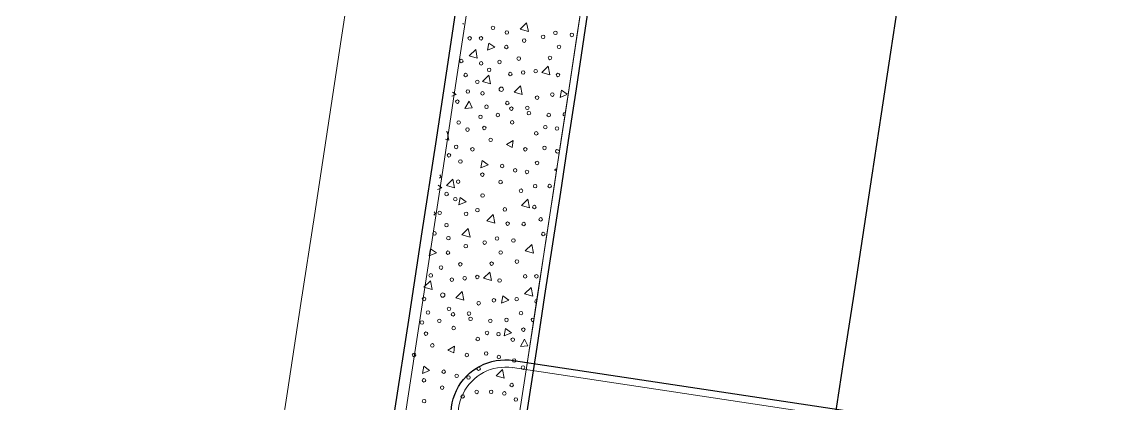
# Model space of a CAD drawing. Extents: x 2536801 to 2538856, y 7112140 to 7131569.
# Drawn here: x 2537818.6 to 2537919.8, y 7115342.2 to 7115377.3 of the extents above; entities that cross this region are included whole.
import ezdxf

# ---------------------------------------------------------------- set-up
doc = ezdxf.new("R2010")
doc.units = 0
doc.header["$LTSCALE"] = 100
doc.header["$MEASUREMENT"] = 0
for name, color, linetype, lineweight in [('D_BOC_FR', 3, 'Continuous', 13), ('D_BOC_XST', 4, 'Continuous', 13), ('D_CTB_1', 2, 'Continuous', 0), ('D_EOS_FR', 3, 'Continuous', 30), ('D_EOS_ML', 7, 'Continuous', 30), ('D_EOT_ML', 7, 'Continuous', 13), ('D_FOC_FR', 3, 'Continuous', 30), ('D_FOC_XST', 4, 'Continuous', 30), ('D_RIPRAP_1', 7, 'Continuous', 0)]:
    doc.layers.add(name, color=color, linetype=linetype, lineweight=lineweight)

msp = doc.modelspace()

# ---------------------------------------------------------------- linework, layer by layer
at = {"layer": 'D_BOC_FR', "lineweight": 0}
msp.add_arc((2526379.38, 7117111.1), 11620.33, 349.200993, 352.971213, dxfattribs=at)
at = {"layer": 'D_BOC_XST', "lineweight": 0}
msp.add_line((2537863.52, 7115345.58), (2537948.09, 7115332.85), dxfattribs=at)
at = {"layer": 'D_BOC_XST', "lineweight": 0, "extrusion": (0, 0, -1)}
msp.add_arc((-2537862.88, 7115341.29), 4.33, 313.4179, 98.5614, dxfattribs=at)
at = {"layer": 'D_CTB_1', "linetype": 'Continuous', "lineweight": 0, "ltscale": 0.025}
msp.add_arc((2526379.38, 7117111.1), 11610, 347.843052, 352.937674, dxfattribs=at)
at = {"layer": 'D_EOS_FR'}
msp.add_arc((2526379.38, 7117111.1), 11649, 349.376372, 352.971213, dxfattribs=at)
at = {"layer": 'D_EOS_ML'}
for radius, start in [(11485, 346.032105), (11515, 347.842935), (11609, 347.843052)]:
    msp.add_arc((2526379.38, 7117111.1), radius, start, 358.175075, dxfattribs=at)
at = {"layer": 'D_EOT_ML'}
for radius, start in [(11473, 346.032105), (11527, 347.842935), (11599, 347.843038)]:
    msp.add_arc((2526379.38, 7117111.1), radius, start, 358.175075, dxfattribs=at)
at = {"layer": 'D_FOC_FR'}
msp.add_arc((2526379.38, 7117111.1), 11621, 349.948329, 352.971213, dxfattribs=at)
at = {"layer": 'D_FOC_XST'}
msp.add_line((2537863.62, 7115346.24), (2537948.19, 7115333.51), dxfattribs=at)
at = {"layer": 'D_FOC_XST', "extrusion": (0, 0, -1)}
msp.add_arc((-2537862.88, 7115341.29), 5, 313.4179, 98.5614, dxfattribs=at)
at = {"layer": 'D_RIPRAP_1', "color": 7, "linetype": 'Continuous', "lineweight": 0}
for p, q in [((2537862.96, 7115366.03), (2537863.58, 7115366.4)), ((2537863.49, 7115365.77), (2537862.96, 7115366.03)), ((2537863.58, 7115366.4), (2537863.49, 7115365.77)), ((2537857.6, 7115347.18), (2537858.22, 7115347.54)), ((2537858.22, 7115347.54), (2537858.14, 7115346.92)), ((2537858.14, 7115346.92), (2537857.6, 7115347.18))]:
    msp.add_line(p, q, dxfattribs=at)
at = {"layer": 'D_RIPRAP_1', "color": 7, "linetype": 'Continuous', "lineweight": 0, "flags": 128}
for points in [[(2537864.98, 7115376.39), (2537864.24, 7115376.6), (2537864.82, 7115377.18)], [(2537861.24, 7115374.67), (2537861.36, 7115375.33), (2537861.91, 7115374.95)], [(2537860.3, 7115373.95), (2537859.56, 7115374.16), (2537860.15, 7115374.74)], [(2537866.96, 7115372.41), (2537866.21, 7115372.62), (2537866.8, 7115373.2)], [(2537861.52, 7115371.59), (2537860.77, 7115371.8), (2537861.36, 7115372.38)], [(2537864.42, 7115370.63), (2537863.67, 7115370.84), (2537864.26, 7115371.41)], [(2537859.83, 7115369.39), (2537859.16, 7115369.33), (2537859.54, 7115370.01)], [(2537860.62, 7115363.89), (2537860.75, 7115364.55), (2537861.29, 7115364.17)], [(2537858.22, 7115362.05), (2537857.47, 7115362.26), (2537858.06, 7115362.84)], [(2537858.61, 7115360.5), (2537858.73, 7115361.16), (2537859.27, 7115360.78)], [(2537865.09, 7115360.23), (2537864.34, 7115360.44), (2537864.93, 7115361.01)], [(2537861.92, 7115358.81), (2537861.17, 7115359.03), (2537861.76, 7115359.6)], [(2537859.63, 7115357.53), (2537858.88, 7115357.75), (2537859.47, 7115358.32)], [(2537865.45, 7115356.06), (2537864.7, 7115356.27), (2537865.29, 7115356.85)], [(2537855.88, 7115355.82), (2537856.01, 7115356.48), (2537856.55, 7115356.1)], [(2537861.6, 7115353.55), (2537860.86, 7115353.77), (2537861.44, 7115354.34)], [(2537856.16, 7115352.74), (2537855.41, 7115352.95), (2537856, 7115353.52)], [(2537865.39, 7115352.13), (2537864.64, 7115352.34), (2537865.23, 7115352.91)], [(2537859.07, 7115351.77), (2537858.32, 7115351.98), (2537858.91, 7115352.56)], [(2537862.53, 7115351.49), (2537862.65, 7115352.15), (2537863.19, 7115351.77)], [(2537862.77, 7115348.5), (2537862.89, 7115349.16), (2537863.43, 7115348.78)], [(2537864.92, 7115347.57), (2537864.25, 7115347.51), (2537864.62, 7115348.19)], [(2537855.27, 7115345.04), (2537855.39, 7115345.7), (2537855.93, 7115345.32)], [(2537862.77, 7115344.61), (2537862.03, 7115344.82), (2537862.61, 7115345.39)]]:
    msp.add_lwpolyline(points, close=True, dxfattribs=at)
for points in [[(2537858.03, 7115370.83), (2537858.35, 7115370.61), (2537857.97, 7115370.45)], [(2537868.52, 7115370.61), (2537867.89, 7115370.34), (2537868.01, 7115371), (2537868.53, 7115370.64)], [(2537857.47, 7115367.16), (2537857.53, 7115367.22), (2537857.69, 7115366.43), (2537857.37, 7115366.52)], [(2537867.49, 7115363.64), (2537867.38, 7115363.68), (2537867.52, 7115363.81)], [(2537856.72, 7115362.3), (2537857.05, 7115362.07), (2537856.66, 7115361.91)]]:
    msp.add_lwpolyline(points, dxfattribs=at)
at = {"layer": 'D_RIPRAP_1', "color": 7, "linetype": 'Continuous', "lineweight": 0}
for centre, radius in [((2537861.73, 7115376.73), 0.163), ((2537859.6, 7115375.77), 0.163), ((2537860.64, 7115375.77), 0.163), ((2537863.01, 7115376.3), 0.163), ((2537866.33, 7115375.9), 0.163), ((2537867.46, 7115376.27), 0.163), ((2537868.97, 7115376.08), 0.163), ((2537862.96, 7115374.97), 0.163), ((2537864.59, 7115375.56), 0.163), ((2537867.79, 7115374.99), 0.163), ((2537858.83, 7115373.68), 0.163), ((2537864.1, 7115373.91), 0.163), ((2537866.96, 7115373.97), 0.163), ((2537860.65, 7115373.47), 0.163), ((2537861.39, 7115372.88), 0.163), ((2537862.33, 7115373.6), 0.163), ((2537865.65, 7115372.75), 0.163), ((2537859.23, 7115372.4), 0.163), ((2537860.3, 7115371.78), 0.163), ((2537863.32, 7115372.49), 0.163), ((2537864.5, 7115372.63), 0.163), ((2537867.69, 7115372.41), 0.163), ((2537859.43, 7115370.89), 0.163), ((2537860.77, 7115370.72), 0.163), ((2537862.49, 7115371.09), 0.199), ((2537858.47, 7115369.96), 0.163), ((2537863.05, 7115369.83), 0.163), ((2537865.78, 7115370.33), 0.163), ((2537867.18, 7115370.61), 0.163), ((2537861.14, 7115369.49), 0.163), ((2537862.18, 7115368.73), 0.163), ((2537863.42, 7115369.32), 0.163), ((2537864.89, 7115369.39), 0.163), ((2537865.03, 7115368.9), 0.163), ((2537866.85, 7115368.73), 0.163), ((2537858.59, 7115368.05), 0.163), ((2537860.59, 7115368.57), 0.163), ((2537863.49, 7115368.06), 0.163), ((2537866.54, 7115367.62), 0.163), ((2537859.4, 7115367.4), 0.163), ((2537860.94, 7115367.55), 0.163), ((2537865.7, 7115367.05), 0.163), ((2537867.6, 7115367.5), 0.163), ((2537858.36, 7115365.81), 0.163), ((2537859.85, 7115365.59), 0.163), ((2537861.53, 7115366.46), 0.163), ((2537864.7, 7115365.59), 0.163), ((2537866.46, 7115365.72), 0.163), ((2537857.7, 7115365.04), 0.163), ((2537858.75, 7115364.47), 0.163), ((2537862.58, 7115364.06), 0.163), ((2537863.77, 7115363.67), 0.163), ((2537865.78, 7115364.34), 0.163), ((2537858.54, 7115362.62), 0.163), ((2537860.76, 7115363.27), 0.163), ((2537862.43, 7115362.59), 0.163), ((2537864.85, 7115363.52), 0.163), ((2537864.31, 7115361.79), 0.163), ((2537865.6, 7115362.21), 0.163), ((2537866.93, 7115362.22), 0.163), ((2537857.48, 7115361.49), 0.163), ((2537858.28, 7115361.02), 0.163), ((2537860.78, 7115361.36), 0.163), ((2537856.85, 7115359.77), 0.163), ((2537859.27, 7115359.68), 0.163), ((2537860.31, 7115360.01), 0.163), ((2537862.82, 7115360.08), 0.163), ((2537865.53, 7115360.3), 0.163), ((2537857.47, 7115358.64), 0.163), ((2537863.08, 7115358.78), 0.163), ((2537864.55, 7115358.74), 0.163), ((2537866.11, 7115359.17), 0.163), ((2537856.37, 7115357.88), 0.163), ((2537866.35, 7115357.82), 0.163), ((2537857.65, 7115357.44), 0.163), ((2537859.24, 7115356.71), 0.163), ((2537860.97, 7115357.04), 0.163), ((2537862.11, 7115357.41), 0.163), ((2537863.61, 7115357.23), 0.163), ((2537857.61, 7115356.11), 0.163), ((2537862.44, 7115356.13), 0.163), ((2537856.97, 7115354.75), 0.163), ((2537858.74, 7115355.05), 0.163), ((2537861.61, 7115355.11), 0.163), ((2537863.93, 7115355.3), 0.163), ((2537856.03, 7115354.03), 0.163), ((2537857.96, 7115353.64), 0.163), ((2537859.14, 7115353.77), 0.163), ((2537860.3, 7115353.89), 0.163), ((2537862.34, 7115353.56), 0.163), ((2537864.69, 7115353.94), 0.163), ((2537865.72, 7115353.95), 0.163), ((2537855.42, 7115351.87), 0.163), ((2537857.13, 7115352.23), 0.199), ((2537860.42, 7115351.48), 0.163), ((2537861.82, 7115351.75), 0.163), ((2537863.91, 7115351.85), 0.163), ((2537855.78, 7115350.63), 0.163), ((2537857.7, 7115350.97), 0.163), ((2537858.07, 7115350.46), 0.163), ((2537859.53, 7115350.53), 0.163), ((2537864.31, 7115350.57), 0.163), ((2537855.23, 7115349.71), 0.163), ((2537856.82, 7115349.87), 0.163), ((2537859.68, 7115350.05), 0.163), ((2537861.49, 7115349.87), 0.163), ((2537862.97, 7115349.95), 0.163), ((2537855.59, 7115348.69), 0.163), ((2537858.13, 7115349.2), 0.163), ((2537861.19, 7115348.76), 0.163), ((2537862.24, 7115348.64), 0.163), ((2537864.52, 7115349.06), 0.163), ((2537856.18, 7115347.61), 0.163), ((2537860.34, 7115348.2), 0.163), ((2537863.55, 7115348.14), 0.163), ((2537859.34, 7115346.73), 0.163), ((2537861.11, 7115346.87), 0.163), ((2537862.27, 7115346.55), 0.163), ((2537860.42, 7115345.48), 0.163), ((2537863.68, 7115346.23), 0.163), ((2537864.49, 7115345.58), 0.163), ((2537855.41, 7115344.41), 0.163), ((2537857.22, 7115345.2), 0.163), ((2537858.41, 7115344.82), 0.163), ((2537859.49, 7115344.67), 0.163), ((2537857.08, 7115343.74), 0.163), ((2537860.24, 7115343.35), 0.163), ((2537861.57, 7115343.36), 0.163), ((2537863.45, 7115343.98), 0.163), ((2537855.42, 7115342.5), 0.163), ((2537858.96, 7115342.94), 0.163), ((2537862.78, 7115343.21), 0.163), ((2537863.83, 7115342.65), 0.163)]:
    msp.add_circle(centre, radius, dxfattribs=at)
at = {"layer": 'D_RIPRAP_1', "color": 7, "lineweight": 0}
msp.add_arc((2526379.38, 7117111.1), 11620.33, 349.948329, 352.971213, dxfattribs=at)
at = {"layer": 'D_RIPRAP_1', "color": 7, "lineweight": 0, "extrusion": (0, 0, -1)}
msp.add_arc((-2526379.38, 7117111.1), 11610, 187.062326, 192.156947, dxfattribs=at)
at = {"layer": 'D_RIPRAP_1', "color": 7, "linetype": 'Continuous', "lineweight": 0}
for centre, start, end in [((2537858.84, 7115377.13), 331.8958, 10.6501), ((2537868.33, 7115368.8), 106.7277, 236.497), ((2537867.63, 7115365.4), 32.6433, 310.5813), ((2537856.78, 7115363.1), 285.0686, 57.4773), ((2537856.26, 7115359.72), 284.6113, 57.9346), ((2537865.74, 7115351.65), 85.434, 257.7907), ((2537865.39, 7115349.96), 47.9401, 295.2845), ((2537854.5, 7115346.74), 181.8812, 160.6647)]:
    msp.add_arc(centre, 0.163, start, end, dxfattribs=at)

doc.saveas('drawing.dxf')
